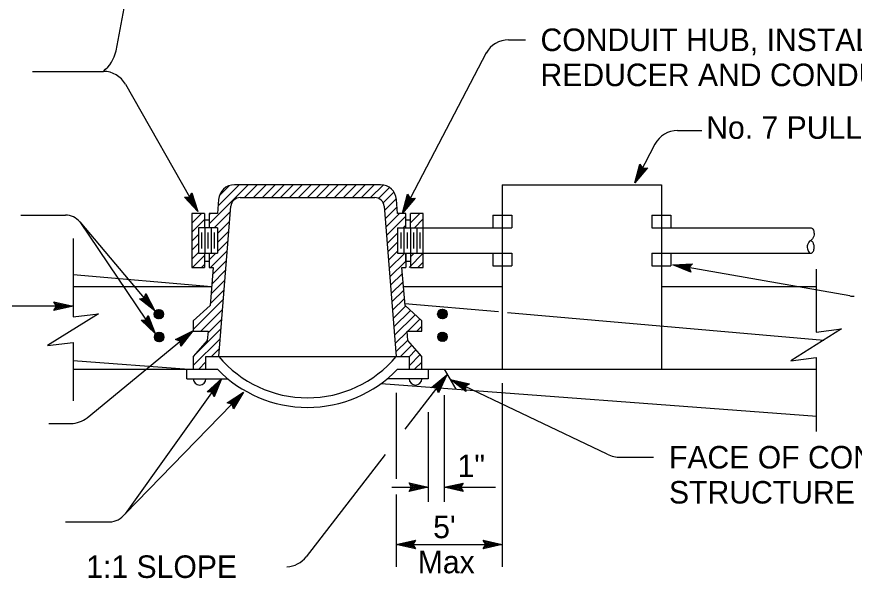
# Model space of a CAD drawing. Extents: x -893 to 867, y -474 to 712.
# Drawn here: x -593.6 to -330.3, y 357.6 to 534.2 of the extents above; entities that cross this region are included whole.
import ezdxf

# ---------------------------------------------------------------- set-up
doc = ezdxf.new("R2010")
doc.units = 0
for name, color, linetype in [('56 Stage 3 Anno', 7, 'Continuous'), ('57 Undefined', 7, 'Continuous'), ('59 Sndwall Anno', 7, 'Continuous'), ('60 Nongeo Data', 7, 'Continuous')]:
    doc.layers.add(name, color=color, linetype=linetype)

msp = doc.modelspace()

# ---------------------------------------------------------------- linework, layer by layer
at = {"layer": '56 Stage 3 Anno'}
for p, q in [((-562.38, 523.46), (-547.83, 601.82)), ((-439.03, 526.95), (-433.7, 526.95)), ((-446.05, 522.8), (-472.35, 472.44)), ((-588.64, 517.02), (-566.41, 517.02)), ((-559.45, 512.97), (-536.75, 472.91)), ((-385.88, 498.41), (-378.23, 498.41)), ((-392.98, 494.09), (-399.29, 481.92)), ((-399.29, 481.92), (-397.71, 487.86)), ((-398.65, 483.16), (-397.5, 487.49)), ((-398.01, 484.37), (-397.27, 487.17)), ((-397.71, 487.86), (-397.71, 487.86)), ((-397.71, 487.86), (-396.89, 486.54)), ((-395.34, 486.63), (-399.29, 481.92)), ((-395.75, 486.6), (-398.65, 483.15)), ((-396.18, 486.56), (-398.01, 484.37)), ((-397.38, 485.6), (-397.06, 486.8)), ((-396.57, 486.56), (-397.38, 485.6)), ((-396.89, 486.54), (-395.34, 486.63)), ((-395.34, 486.63), (-395.34, 486.63)), ((-399.29, 481.92), (-399.29, 481.92)), ((-536.75, 472.91), (-540.86, 477.47)), ((-540.86, 477.47), (-540.86, 477.47)), ((-540.86, 477.47), (-539.31, 477.43)), ((-537.44, 474.11), (-540.44, 477.44)), ((-538.11, 475.31), (-540.05, 477.46)), ((-538.79, 476.51), (-539.62, 477.43)), ((-539.31, 477.43), (-538.54, 478.79)), ((-539.16, 477.72), (-538.79, 476.51)), ((-538.94, 478.04), (-538.11, 475.31)), ((-538.74, 478.42), (-537.43, 474.11)), ((-538.54, 478.79), (-538.54, 478.79)), ((-538.54, 478.79), (-536.75, 472.91)), ((-472.35, 472.44), (-470.75, 478.37)), ((-468.38, 477.14), (-472.35, 472.44)), ((-471.71, 473.67), (-470.54, 478)), ((-468.8, 477.11), (-471.71, 473.66)), ((-471.07, 474.89), (-470.31, 477.68)), ((-469.23, 477.07), (-471.07, 474.89)), ((-470.75, 478.37), (-470.75, 478.37)), ((-470.75, 478.37), (-469.94, 477.05)), ((-470.43, 476.11), (-470.1, 477.31)), ((-469.61, 477.07), (-470.43, 476.11)), ((-469.94, 477.05), (-468.38, 477.14)), ((-468.38, 477.14), (-468.38, 477.14)), ((-592.3, 471.78), (-578.36, 471.78)), ((-536.75, 472.91), (-536.75, 472.91)), ((-472.35, 472.44), (-472.35, 472.44)), ((-573.77, 469.65), (-550.18, 441.7)), ((-573.77, 469.65), (-550.1, 434.51)), ((-387.34, 456.18), (-381.21, 456.45)), ((-331.72, 446.38), (-387.34, 456.18)), ((-381.67, 453.82), (-387.34, 456.18)), ((-387.34, 456.18), (-387.34, 456.18)), ((-381.82, 454.21), (-385.99, 455.94)), ((-385.97, 455.94), (-381.5, 456.14)), ((-384.62, 455.7), (-381.73, 455.83)), ((-381.99, 454.6), (-384.62, 455.7)), ((-381.21, 456.45), (-382.22, 455.28)), ((-381.21, 456.45), (-381.21, 456.45)), ((-383.26, 455.46), (-382.03, 455.51)), ((-382.1, 454.98), (-383.26, 455.46)), ((-382.22, 455.28), (-381.67, 453.82)), ((-381.67, 453.82), (-381.67, 453.82)), ((-555.07, 445.43), (-553.53, 445.68)), ((-550.18, 441.7), (-555.07, 445.43)), ((-555.07, 445.43), (-555.07, 445.43)), ((-551.08, 442.76), (-554.64, 445.48)), ((-551.96, 443.82), (-554.26, 445.57)), ((-552.85, 444.87), (-553.83, 445.62)), ((-553.53, 445.68), (-553.03, 447.15)), ((-553.43, 445.99), (-552.85, 444.87)), ((-553.28, 446.35), (-551.96, 443.82)), ((-553.16, 446.76), (-551.07, 442.76)), ((-553.03, 447.15), (-553.03, 447.15)), ((-553.03, 447.15), (-550.18, 441.7)), ((-575.95, 443.14), (-595.05, 443.14)), ((-581.15, 443.14), (-581.95, 444.48)), ((-581.95, 444.48), (-581.95, 444.48)), ((-581.95, 444.48), (-575.95, 443.14)), ((-575.95, 443.14), (-581.95, 441.81)), ((-581.95, 441.81), (-581.15, 443.14)), ((-581.73, 444.12), (-577.33, 443.14)), ((-577.34, 443.14), (-581.72, 442.17)), ((-578.71, 443.14), (-581.54, 442.52)), ((-581.5, 443.76), (-578.71, 443.14)), ((-581.32, 443.42), (-580.1, 443.14)), ((-580.1, 443.14), (-581.3, 442.88)), ((-575.95, 443.14), (-575.95, 443.14)), ((-581.95, 441.81), (-581.95, 441.81)), ((-553.01, 438.83), (-552.34, 440.24)), ((-552.52, 439.86), (-550.87, 435.66)), ((-552.34, 440.24), (-552.34, 440.24)), ((-552.34, 440.24), (-550.1, 434.51)), ((-550.18, 441.7), (-550.18, 441.7)), ((-554.56, 438.75), (-553.01, 438.83)), ((-550.1, 434.51), (-554.56, 438.75)), ((-554.56, 438.75), (-554.56, 438.75)), ((-550.88, 435.66), (-554.13, 438.75)), ((-551.64, 436.8), (-553.74, 438.8)), ((-552.41, 437.95), (-553.31, 438.8)), ((-552.87, 439.12), (-552.41, 437.95)), ((-552.68, 439.46), (-551.64, 436.8)), ((-571.55, 408.07), (-538.27, 435.43)), ((-550.1, 434.51), (-550.1, 434.51)), ((-543.76, 432.65), (-538.27, 435.43)), ((-543.37, 432.52), (-539.34, 434.55)), ((-539.35, 434.54), (-542.11, 431.02)), ((-538.27, 435.43), (-542.06, 430.59)), ((-538.27, 435.43), (-538.27, 435.43)), ((-542.29, 432.13), (-543.76, 432.65)), ((-543.76, 432.65), (-543.76, 432.65)), ((-542.96, 432.39), (-540.41, 433.68)), ((-542.6, 432.23), (-541.48, 432.8)), ((-542.06, 430.59), (-542.29, 432.13)), ((-541.48, 432.8), (-542.24, 431.83)), ((-540.41, 433.68), (-542.19, 431.4)), ((-542.06, 430.59), (-542.06, 430.59)), ((-458.47, 421.51), (-471.61, 404.49)), ((-463.2, 417.58), (-458.47, 421.51)), ((-458.47, 421.51), (-461.09, 415.94)), ((-458.47, 421.51), (-458.47, 421.51)), ((-529.22, 420.3), (-559.59, 377.82)), ((-533.8, 416.19), (-529.22, 420.3)), ((-533.38, 416.16), (-530.02, 419.17)), ((-530.02, 419.16), (-531.78, 415.04)), ((-529.22, 420.3), (-531.62, 414.64)), ((-529.22, 420.3), (-529.22, 420.3)), ((-462.79, 417.53), (-459.32, 420.42)), ((-462.36, 417.5), (-460.16, 419.32)), ((-460.16, 419.32), (-461.39, 416.7)), ((-459.32, 420.4), (-461.23, 416.35)), ((-408, 396.56), (-457.32, 420.09)), ((-452.48, 416.3), (-457.32, 420.09)), ((-457.32, 420.09), (-457.32, 420.09)), ((-457.32, 420.09), (-451.33, 418.71)), ((-452.52, 416.71), (-456.07, 419.5)), ((-456.06, 419.5), (-451.7, 418.48)), ((-452.58, 417.14), (-454.82, 418.9)), ((-454.82, 418.9), (-452.01, 418.25)), ((-451.33, 418.71), (-452.62, 417.85)), ((-451.33, 418.71), (-451.33, 418.71)), ((-440.98, 418.94), (-440.98, 361.19)), ((-559.59, 377.82), (-522.31, 416.11)), ((-532.24, 416.07), (-533.8, 416.19)), ((-533.8, 416.19), (-533.8, 416.19)), ((-532.95, 416.14), (-530.82, 418.05)), ((-532.57, 416.09), (-531.63, 416.93)), ((-531.62, 414.64), (-532.24, 416.07)), ((-531.63, 416.93), (-532.11, 415.79)), ((-530.82, 418.05), (-531.96, 415.39)), ((-527.45, 412.74), (-522.31, 416.11)), ((-522.31, 416.11), (-525.54, 410.88)), ((-522.31, 416.11), (-522.31, 416.11)), ((-461.65, 417.39), (-463.2, 417.58)), ((-463.2, 417.58), (-463.2, 417.58)), ((-461.98, 417.42), (-461.01, 418.23)), ((-461.09, 415.94), (-461.65, 417.39)), ((-461.01, 418.23), (-461.53, 417.11)), ((-452.59, 417.53), (-453.58, 418.3)), ((-453.58, 418.3), (-452.37, 418.02)), ((-452.62, 417.85), (-452.48, 416.3)), ((-452.48, 416.3), (-452.48, 416.3)), ((-531.62, 414.64), (-531.62, 414.64)), ((-527.05, 412.65), (-523.27, 415.12)), ((-526.63, 412.57), (-524.24, 414.13)), ((-524.24, 414.13), (-525.76, 411.67)), ((-523.27, 415.11), (-525.63, 411.3)), ((-474.31, 415.88), (-474.31, 388.79)), ((-461.09, 415.95), (-461.09, 415.95)), ((-459.29, 415.21), (-459.29, 381.63)), ((-525.93, 412.38), (-527.45, 412.74)), ((-527.45, 412.74), (-527.45, 412.74)), ((-526.25, 412.45), (-525.2, 413.14)), ((-525.54, 410.88), (-525.93, 412.38)), ((-525.2, 413.14), (-525.85, 412.09)), ((-525.54, 410.88), (-525.54, 410.88)), ((-464.29, 409.85), (-464.29, 381.63)), ((-583.56, 406.25), (-576.63, 406.25)), ((-477.79, 396.48), (-502.63, 364.31)), ((-403.81, 395.64), (-393.43, 395.64)), ((-469.49, 386.19), (-470.29, 387.53)), ((-470.29, 387.53), (-470.29, 387.53)), ((-470.29, 387.53), (-464.29, 386.19)), ((-470.08, 387.18), (-465.67, 386.19)), ((-459.29, 386.19), (-453.29, 387.52)), ((-457.9, 386.19), (-453.53, 387.16)), ((-453.29, 387.52), (-454.09, 386.19)), ((-453.29, 387.52), (-453.29, 387.52)), ((-475.71, 386.19), (-464.29, 386.19)), ((-464.29, 386.19), (-470.29, 384.86)), ((-470.29, 384.86), (-469.49, 386.19)), ((-470.29, 384.86), (-470.29, 384.86)), ((-465.68, 386.19), (-470.06, 385.22)), ((-467.06, 386.19), (-469.88, 385.57)), ((-469.84, 386.82), (-467.06, 386.19)), ((-469.67, 386.47), (-468.44, 386.19)), ((-468.44, 386.19), (-469.65, 385.93)), ((-464.29, 386.19), (-464.29, 386.19)), ((-453.29, 384.85), (-459.29, 386.19)), ((-459.29, 386.19), (-459.29, 386.19)), ((-459.29, 386.19), (-443.09, 386.19)), ((-453.51, 385.21), (-457.91, 386.19)), ((-456.53, 386.19), (-453.71, 386.82)), ((-453.74, 385.57), (-456.53, 386.19)), ((-455.15, 386.19), (-453.94, 386.46)), ((-453.92, 385.91), (-455.15, 386.19)), ((-454.09, 386.19), (-453.29, 384.85)), ((-453.29, 384.85), (-453.29, 384.85)), ((-474.31, 383.9), (-474.31, 361.19)), ((-578.31, 375.31), (-564.47, 375.31)), ((-474.31, 368.19), (-468.31, 369.52)), ((-472.92, 368.19), (-468.54, 369.16)), ((-471.54, 368.19), (-468.72, 368.82)), ((-468.31, 369.52), (-469.11, 368.19)), ((-468.31, 369.52), (-468.31, 369.52)), ((-446.18, 368.19), (-446.98, 369.53)), ((-446.98, 369.53), (-446.98, 369.53)), ((-446.98, 369.53), (-440.98, 368.19)), ((-446.76, 369.18), (-442.36, 368.19)), ((-446.53, 368.82), (-443.74, 368.19)), ((-474.31, 368.19), (-440.98, 368.19)), ((-468.31, 366.85), (-474.31, 368.19)), ((-474.31, 368.19), (-474.31, 368.19)), ((-468.52, 367.21), (-472.93, 368.19)), ((-468.76, 367.57), (-471.54, 368.19)), ((-470.16, 368.19), (-468.95, 368.46)), ((-468.93, 367.91), (-470.16, 368.19)), ((-469.11, 368.19), (-468.31, 366.85)), ((-468.31, 366.85), (-468.31, 366.85)), ((-440.98, 368.19), (-446.98, 366.86)), ((-446.98, 366.86), (-446.18, 368.19)), ((-446.98, 366.86), (-446.98, 366.86)), ((-442.37, 368.19), (-446.74, 367.22)), ((-443.74, 368.19), (-446.57, 367.57)), ((-446.35, 368.47), (-445.12, 368.19)), ((-445.12, 368.19), (-446.33, 367.93)), ((-440.98, 368.19), (-440.98, 368.19))]:
    msp.add_line(p, q, dxfattribs=at)
for centre, radius, start, end in [((-439.03, 518.95), 8, 90, 151.2477), ((-574.32, 526.46), 12.32, 309.9761, 345.8977), ((-566.41, 509.02), 8, 29.54, 90), ((-385.88, 490.41), 8, 90, 152.599), ((-578.36, 465.78), 6, 40.1716, 90), ((-330.33, 454.26), 8, 260.0069, 270), ((-331.02, 446.36), 0.1, 260.0071, 270), ((-576.63, 414.25), 8, 270, 309.4327), ((-403.81, 405.64), 10, 245.201, 270), ((-564.47, 381.31), 6, 270, 324.4354), ((-508.96, 369.2), 8, 271.7358, 322.3295)]:
    msp.add_arc(centre, radius, start, end, dxfattribs=at)
at = {"layer": '59 Sndwall Anno'}
for p, q in [((-469.81, 469.42), (-466.9, 472.33)), ((-470.31, 455.34), (-465.81, 459.84)), ((-469.81, 458.67), (-468.65, 459.83)), ((-538.13, 435.79), (-528.69, 445.22)), ((-470.73, 435.33), (-466.95, 439.11)), ((-467.87, 435.33), (-466.31, 436.89)), ((-474.42, 428.78), (-470.71, 432.49))]:
    msp.add_line(p, q, dxfattribs=at)
for points in [[(-533.13, 469.07), (-520.87, 481.33)], [(-530.28, 474.75), (-523.7, 481.33)], [(-529.9, 477.95), (-526.78, 481.07)], [(-522.04, 477.33), (-518.04, 481.33)], [(-519.21, 477.33), (-515.21, 481.33)], [(-516.38, 477.33), (-512.38, 481.33)], [(-513.55, 477.33), (-509.55, 481.33)], [(-510.72, 477.33), (-506.72, 481.33)], [(-507.9, 477.33), (-503.9, 481.33)], [(-505.07, 477.33), (-501.07, 481.33)], [(-502.24, 477.33), (-498.24, 481.33)], [(-499.41, 477.33), (-495.41, 481.33)], [(-496.58, 477.33), (-492.58, 481.33)], [(-493.75, 477.33), (-489.75, 481.33)], [(-490.93, 477.33), (-486.93, 481.33)], [(-488.1, 477.33), (-484.1, 481.33)], [(-485.27, 477.33), (-481.27, 481.33)], [(-482.44, 477.33), (-478.49, 481.27)], [(-479.87, 477.07), (-476.45, 480.49)], [(-478.41, 475.7), (-475.05, 479.07)], [(-477.98, 473.3), (-474.28, 477.01)], [(-477.78, 470.68), (-474.06, 474.4)], [(-538.63, 469.23), (-535.52, 472.33)], [(-533.13, 471.94), (-532.73, 472.33)], [(-531.54, 467.83), (-526.48, 472.89)], [(-477.57, 468.06), (-473.3, 472.33)], [(-477.36, 465.44), (-471.31, 471.49)], [(-538.63, 466.4), (-534.63, 470.4)], [(-530.54, 466), (-526.73, 469.81)], [(-468.57, 467.83), (-465.81, 470.6)], [(-530.54, 463.17), (-526.97, 466.74)], [(-477.15, 462.82), (-473.89, 466.08)], [(-472.14, 467.83), (-471.31, 468.66)], [(-538.63, 463.57), (-536.54, 465.66)], [(-530.54, 460.34), (-527.22, 463.66)], [(-538.63, 460.74), (-536.54, 462.83)], [(-476.94, 460.2), (-473.89, 463.25)], [(-538.63, 457.91), (-536.54, 460)], [(-538.36, 455.35), (-534.63, 459.08)], [(-533.13, 457.76), (-531.05, 459.83)], [(-532.72, 455.33), (-527.46, 460.59)], [(-476.73, 457.59), (-473.89, 460.42)], [(-476.52, 454.97), (-471.66, 459.83)], [(-535.54, 455.35), (-534.63, 456.26)], [(-532.07, 453.15), (-527.71, 457.51)], [(-476.31, 452.35), (-471.31, 457.35)], [(-467.49, 455.33), (-465.81, 457.01)], [(-532.32, 450.08), (-527.96, 454.44)], [(-476.1, 449.73), (-472.38, 453.44)], [(-532.56, 447), (-528.2, 451.37)], [(-475.89, 447.11), (-472.17, 450.83)], [(-532.81, 443.93), (-528.45, 448.29)], [(-475.68, 444.49), (-471.96, 448.21)], [(-475.47, 441.87), (-471.76, 445.59)], [(-475.26, 439.25), (-471.37, 443.14)], [(-535.75, 435.33), (-528.94, 442.14)], [(-475.05, 436.63), (-469.89, 441.79)], [(-474.84, 434.02), (-468.41, 440.44)], [(-533.55, 434.71), (-529.19, 439.07)], [(-538.14, 427.29), (-529.43, 435.99)], [(-474.63, 431.4), (-470.92, 435.11)], [(-538.14, 424.46), (-529.68, 432.92)], [(-532.44, 427.33), (-529.92, 429.84)], [(-473.04, 427.33), (-469.45, 430.92)], [(-470.29, 427.25), (-468.13, 429.41)], [(-470.29, 424.42), (-466.81, 427.91)], [(-536.44, 423.33), (-534.14, 425.63)], [(-468.56, 423.33), (-466.29, 425.59)]]:
    msp.add_lwpolyline(points, dxfattribs=at)
at = {"layer": '60 Nongeo Data'}
for p, q in [((-479.23, 481.33), (-525.2, 481.33)), ((-440.98, 481.33), (-440.98, 423.33)), ((-440.98, 481.33), (-390.98, 481.33)), ((-390.98, 481.33), (-390.98, 423.33)), ((-530.19, 476.73), (-530.54, 472.33)), ((-523.36, 477.33), (-481.08, 477.33)), ((-473.89, 472.33), (-474.25, 476.73)), ((-530.13, 427.33), (-526.35, 474.57)), ((-478.09, 474.57), (-474.31, 427.33)), ((-534.63, 472.33), (-538.63, 472.33)), ((-538.63, 472.33), (-538.63, 455.35)), ((-534.63, 472.33), (-534.63, 467.83)), ((-530.54, 472.33), (-533.13, 472.33)), ((-533.13, 472.33), (-533.13, 467.83)), ((-471.31, 472.33), (-473.89, 472.33)), ((-471.31, 467.83), (-471.31, 472.33)), ((-465.81, 472.33), (-469.81, 472.33)), ((-469.81, 467.83), (-469.81, 472.33)), ((-465.81, 455.33), (-465.81, 472.33)), ((-443.98, 471.83), (-437.98, 471.83)), ((-443.98, 471.83), (-443.98, 467.83)), ((-437.98, 471.83), (-437.98, 467.83)), ((-393.98, 471.83), (-387.98, 471.83)), ((-393.98, 471.83), (-393.98, 467.83)), ((-387.98, 471.83), (-387.98, 467.83)), ((-534.63, 470.33), (-533.13, 470.33)), ((-471.31, 470.33), (-469.81, 470.33)), ((-530.54, 467.83), (-536.54, 467.83)), ((-536.54, 467.83), (-536.54, 459.83)), ((-535.54, 466.33), (-535.54, 461.33)), ((-534.54, 467.83), (-534.54, 459.83)), ((-533.54, 466.33), (-533.54, 461.33)), ((-532.54, 467.83), (-532.54, 459.83)), ((-531.54, 466.33), (-531.54, 461.33)), ((-530.54, 467.83), (-530.54, 459.83)), ((-473.89, 467.83), (-473.89, 459.83)), ((-473.89, 467.83), (-437.98, 467.83)), ((-472.89, 466.33), (-472.89, 461.33)), ((-471.89, 467.83), (-471.89, 459.83)), ((-470.89, 466.33), (-470.89, 461.33)), ((-469.89, 467.83), (-469.89, 459.83)), ((-468.89, 466.33), (-468.89, 461.33)), ((-467.89, 467.83), (-467.89, 459.83)), ((-466.89, 466.33), (-466.89, 461.33)), ((-393.98, 467.83), (-356.79, 467.83)), ((-356.79, 467.83), (-344, 467.83)), ((-575.95, 464.43), (-575.95, 439.76)), ((-536.54, 459.83), (-530.54, 459.83)), ((-534.63, 459.83), (-534.63, 455.35)), ((-533.13, 459.83), (-533.13, 455.33)), ((-473.89, 459.83), (-437.98, 459.83)), ((-471.31, 459.83), (-471.31, 455.33)), ((-471.31, 457.33), (-471.31, 459.73)), ((-469.81, 459.83), (-469.81, 455.33)), ((-443.98, 459.83), (-443.98, 455.83)), ((-437.98, 459.83), (-437.98, 455.83)), ((-393.98, 459.83), (-356.48, 459.83)), ((-393.98, 459.83), (-393.98, 455.83)), ((-387.98, 459.83), (-387.98, 455.83)), ((-356.79, 459.83), (-344, 459.83)), ((-534.63, 457.33), (-533.13, 457.33)), ((-471.31, 457.33), (-469.81, 457.33)), ((-443.98, 455.83), (-437.98, 455.83)), ((-393.98, 455.83), (-387.98, 455.83)), ((-575.95, 453.17), (-532.38, 449.35)), ((-538.63, 455.35), (-534.63, 455.35)), ((-533.13, 455.33), (-531.9, 455.33)), ((-531.9, 455.33), (-532.86, 443.33)), ((-471.57, 443.33), (-472.53, 455.33)), ((-472.53, 455.33), (-471.31, 455.33)), ((-469.81, 455.33), (-465.81, 455.33)), ((-342.3, 454.77), (-342.3, 435.01)), ((-575.95, 449.33), (-532.38, 449.33)), ((-472.05, 449.33), (-440.98, 449.33)), ((-390.98, 449.33), (-342.3, 449.33)), ((-532.86, 443.33), (-538.12, 438.52)), ((-471.63, 444.04), (-442.15, 441.46)), ((-466.31, 438.52), (-471.57, 443.33)), ((-550.46, 440.79), (-549.12, 442.13)), ((-550.46, 440.5), (-548.84, 442.13)), ((-550.42, 440.26), (-548.6, 442.09)), ((-550.37, 441.16), (-549.5, 442.04)), ((-550.35, 440.05), (-548.39, 442.01)), ((-550.25, 439.86), (-548.2, 441.92)), ((-550.14, 439.7), (-548.03, 441.8)), ((-550, 439.55), (-547.88, 441.67)), ((-549.85, 439.42), (-547.76, 441.51)), ((-549.67, 439.31), (-547.65, 441.34)), ((-549.48, 439.22), (-547.56, 441.14)), ((-549.26, 439.16), (-547.5, 440.92)), ((-549, 439.14), (-547.47, 440.67)), ((-548.7, 439.16), (-547.5, 440.36)), ((-548.26, 439.31), (-547.65, 439.92)), ((-461.31, 440.69), (-459.81, 442.19)), ((-461.28, 440.43), (-459.55, 442.17)), ((-461.27, 441), (-460.12, 442.16)), ((-461.23, 440.2), (-459.32, 442.11)), ((-461.14, 440.01), (-459.12, 442.02)), ((-461.08, 441.48), (-460.6, 441.96)), ((-461.04, 439.83), (-458.95, 441.92)), ((-460.91, 439.67), (-458.79, 441.79)), ((-460.76, 439.54), (-458.65, 441.65)), ((-460.6, 439.42), (-458.54, 441.48)), ((-460.41, 439.32), (-458.44, 441.3)), ((-460.21, 439.25), (-458.36, 441.09)), ((-459.97, 439.2), (-458.32, 440.85)), ((-459.69, 439.2), (-458.31, 440.57)), ((-459.34, 439.27), (-458.38, 440.22)), ((-439.33, 441.21), (-339.9, 432.51)), ((-538.12, 438.52), (-538.12, 435.33)), ((-466.31, 435.33), (-466.31, 438.52)), ((-550.35, 433.58), (-548.99, 434.94)), ((-550.35, 433.3), (-548.71, 434.94)), ((-550.3, 433.06), (-548.47, 434.9)), ((-550.27, 433.94), (-549.35, 434.86)), ((-550.23, 432.85), (-548.26, 434.82)), ((-550.13, 432.67), (-548.07, 434.73)), ((-550.02, 432.5), (-547.91, 434.61)), ((-549.88, 432.35), (-547.76, 434.47)), ((-538.13, 435.33), (-533.5, 435.33)), ((-533.5, 435.33), (-533.74, 432.33)), ((-470.69, 432.33), (-470.93, 435.33)), ((-470.93, 435.33), (-466.31, 435.33)), ((-461.29, 433.45), (-459.73, 435.02)), ((-461.28, 433.75), (-460.03, 435)), ((-461.26, 433.2), (-459.48, 434.99)), ((-461.2, 432.98), (-459.26, 434.92)), ((-461.16, 434.16), (-460.43, 434.88)), ((-461.11, 432.79), (-459.07, 434.83)), ((-461, 432.62), (-458.9, 434.72)), ((-460.86, 432.47), (-458.75, 434.59)), ((-549.72, 432.23), (-547.63, 434.32)), ((-549.55, 432.12), (-547.53, 434.14)), ((-549.35, 432.03), (-547.44, 433.94)), ((-549.13, 431.97), (-547.38, 433.72)), ((-548.87, 431.95), (-547.36, 433.46)), ((-548.56, 431.98), (-547.39, 433.15)), ((-548.1, 432.15), (-547.56, 432.7)), ((-533.74, 432.33), (-538.14, 427.33)), ((-466.29, 427.33), (-470.69, 432.33)), ((-460.71, 432.33), (-458.61, 434.44)), ((-460.55, 432.22), (-458.5, 434.27)), ((-460.35, 432.13), (-458.41, 434.08)), ((-460.14, 432.06), (-458.34, 433.86)), ((-459.89, 432.03), (-458.3, 433.61)), ((-459.6, 432.04), (-458.31, 433.32)), ((-459.21, 432.14), (-458.42, 432.93)), ((-575.95, 431.76), (-575.95, 413.34)), ((-538.14, 427.33), (-538.14, 423.33)), ((-534.14, 423.33), (-534.14, 427.33)), ((-534.14, 427.33), (-530.13, 427.33)), ((-530.13, 427.33), (-474.31, 427.33)), ((-474.31, 427.33), (-470.29, 427.33)), ((-470.29, 427.33), (-470.29, 423.33)), ((-466.29, 423.33), (-466.29, 427.33)), ((-342.3, 427.01), (-342.3, 403.77)), ((-575.95, 426.06), (-539.54, 423.33)), ((-575.95, 423.33), (-530.55, 423.33)), ((-540.14, 420.33), (-540.14, 423.25)), ((-473.88, 423.33), (-342.3, 423.33)), ((-464.29, 423.33), (-464.29, 420.33)), ((-459.29, 423.33), (-455.61, 417.04)), ((-540.14, 420.33), (-527.3, 420.33)), ((-479.11, 418.8), (-342.14, 408.54)), ((-464.29, 420.33), (-477.13, 420.33))]:
    msp.add_line(p, q, dxfattribs=at)
for points in [[(-344, 467.83), (-343.89, 467.82), (-343.66, 467.72), (-343.47, 467.55), (-343.33, 467.36), (-343.19, 467.1), (-343.07, 466.74), (-342.99, 466.33), (-342.96, 465.97), (-342.97, 465.56), (-343.05, 465.15), (-343.21, 464.75), (-343.45, 464.36), (-343.66, 464.11), (-343.98, 463.84), (-344.35, 463.57), (-344.61, 463.3), (-344.87, 462.88), (-345.03, 462.46), (-345.09, 462.17), (-345.1, 461.66), (-345.05, 461.24), (-344.97, 460.88), (-344.87, 460.6), (-344.71, 460.31), (-344.52, 460.07), (-344.37, 459.94), (-344.2, 459.86), (-343.99, 459.83), (-343.79, 459.87), (-343.62, 459.95), (-343.49, 460.05), (-343.32, 460.25), (-343.17, 460.5), (-343.09, 460.68), (-343, 460.98), (-342.93, 461.3), (-342.9, 461.64), (-342.89, 461.91), (-342.93, 462.24), (-342.99, 462.5), (-343.1, 462.79), (-343.15, 462.93), (-343.28, 463.12), (-343.38, 463.27), (-343.56, 463.48), (-343.73, 463.63), (-343.87, 463.74), (-343.99, 463.82)], [(-575.95, 439.76), (-567.95, 440.76), (-583.95, 430.76), (-575.95, 431.76)], [(-342.3, 435.01), (-334.3, 436.01), (-350.3, 426.01), (-342.3, 427.01)]]:
    msp.add_lwpolyline(points, dxfattribs=at)
for centre in [(-548.97, 440.63), (-459.81, 440.69), (-548.86, 433.45), (-459.8, 433.52)]:
    msp.add_circle(centre, 1.5, dxfattribs=at)
for centre, radius, start, end in [((-525.2, 476.33), 5, 90, 175.4264), ((-479.23, 476.33), 5, 4.5736, 90), ((-523.36, 474.33), 3, 90, 175.4261), ((-481.08, 474.33), 3, 4.5739, 90), ((-502.22, 450.79), 36.46, 220.0485, 319.9515), ((-502.22, 450.79), 39.46, 224.098, 315.9019), ((-536.14, 420.35), 2, 180.5712, 359.4303), ((-468.27, 420.35), 2, 180.5712, 359.4303)]:
    msp.add_arc(centre, radius, start, end, dxfattribs=at)

# ---------------------------------------------------------------- texts
at = {"layer": '57 Undefined'}
for s, height, p in [('CONDUIT HUB, INSTALL PLUG OR', 7.0866, (-428.97, 523.41)), ('REDUCER AND CONDUIT, AS REQUIRED', 7.0866, (-428.97, 512.38)), ('No. 7 PULL BOX', 7.0866, (-376.87, 495.8)), ('FACE OF CONCRETE WHERE', 7.0866, (-388.58, 392.09)), ('1"', 7.087, (-455.05, 389.4)), ('STRUCTURE IS NOT HORIZONTAL', 7.0866, (-388.58, 381.07)), ("5'", 7.087, (-462.72, 370.16)), ('Max', 7.087, (-467.57, 359.14)), ('1:1 SLOPE', 7.087, (-571.79, 357.66))]:
    msp.add_text(s, height=height, dxfattribs=at).set_placement(p)

doc.saveas('drawing.dxf')
